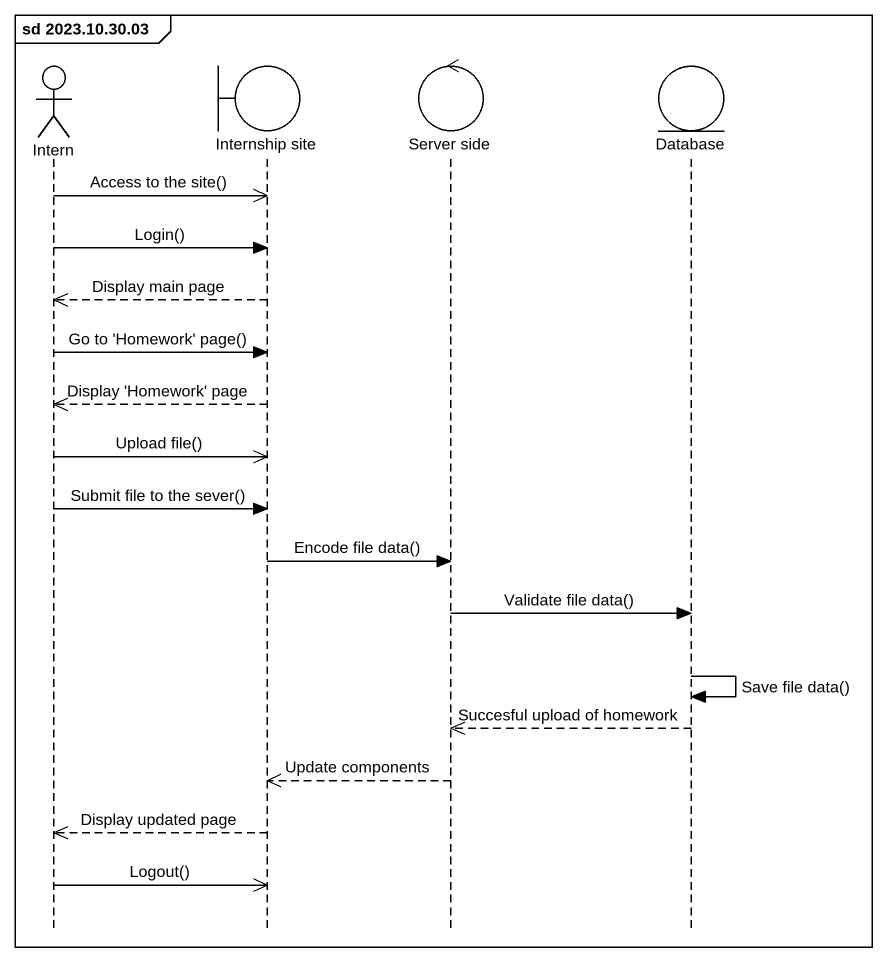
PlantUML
@startuml
mainframe sd 2023.10.30.03
hide footbox
actor Intern
boundary "Internship site" as Internship_site
control "Server side" as Server_side
entity "Database" as Database_

Intern ->> Internship_site : Access to the site()
Intern -> Internship_site : Login()
Internship_site -->> Intern : Display main page
Intern -> Internship_site : Go to 'Homework' page()
Internship_site -->> Intern : Display 'Homework' page
Intern ->> Internship_site : Upload file()
Intern -> Internship_site : Submit file to the sever()
Internship_site -> Server_side : Encode file data()
Server_side -> Database_ : Validate file data()
Database_ -> Database_ : Save file data()
Database_ -->> Server_side : Succesful upload of homework
Server_side -->> Internship_site : Update components
Internship_site -->> Intern : Display updated page
Intern ->> Internship_site : Logout()
@enduml
